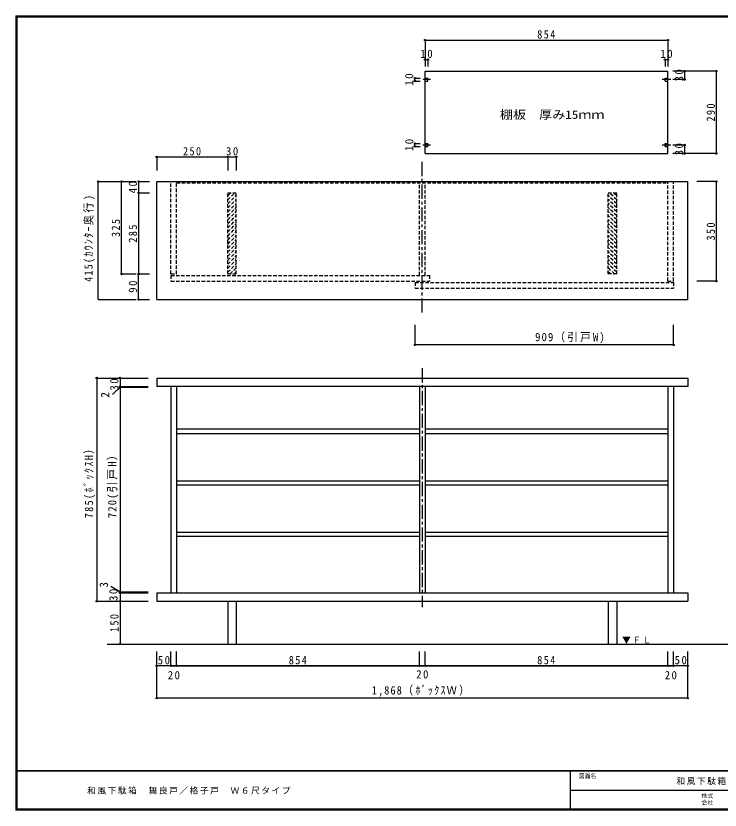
# Model space of a CAD drawing. Units: millimetres at full size, sheet at 1:10. Extents: x -1947 to 1953, y -1436 to 1392.
# Drawn here: x -1947 to 530, y -1402 to 1392 of the extents above; entities that cross this region are included whole.
import ezdxf
from ezdxf.enums import TextEntityAlignment as Align

# ---------------------------------------------------------------- set-up
doc = ezdxf.new("R2010")
doc.units = ezdxf.units.MM
doc.header["$LTSCALE"] = 10
doc.header["$PDMODE"] = 32
doc.header["$PDSIZE"] = 5
doc.linetypes.add('CHAIN1', pattern=[8, 5, -1, 1, -1])
doc.linetypes.add('DASHED1', pattern=[1.8, 1.2, -0.6])
for name, color, linetype in [('4-4', 7, 'Continuous'), ('F-1', 6, 'Continuous'), ('F-A', 7, 'Continuous')]:
    doc.layers.add(name, color=color, linetype=linetype)
doc.styles.add('ＭＳ ゴシック', font='')
doc.styles.get('ＭＳ ゴシック').set_extended_font_data('MS Gothic')

msp = doc.modelspace()

# ---------------------------------------------------------------- linework, layer by layer
at = {"layer": '4-4'}
for p, q in [((-507.33, 1306.62), (-507.33, 1213.95)), ((346.67, 1306.62), (346.67, 1213.95)), ((-497.33, 1238.2), (-497.33, 1213.95)), ((336.67, 1238.2), (336.67, 1213.95)), ((-507.33, 907.51), (-507.33, 1197.51)), ((-507.33, 1197.51), (346.67, 1197.51)), ((346.67, 907.51), (346.67, 1197.51)), ((517.5, 1197.51), (364.55, 1197.51)), ((-543.14, 1172.51), (-524.94, 1172.51)), ((-543.14, 1162.51), (-524.94, 1162.51)), ((406.22, 1167.51), (364.55, 1167.51)), ((-543.14, 942.51), (-524.94, 942.51)), ((-543.14, 932.51), (-524.94, 932.51)), ((406.22, 937.51), (364.55, 937.51)), ((-1451.33, 895.65), (-1451.33, 847.53)), ((-1201.33, 895.65), (-1201.33, 847.53)), ((-1171.33, 895.65), (-1171.33, 847.53)), ((-507.33, 907.51), (346.67, 907.51)), ((517.5, 907.51), (364.55, 907.51)), ((-1657.24, 809), (-1523.14, 809)), ((-1515.31, 809), (-1476.24, 809)), ((-1451.33, 394), (-1451.33, 809)), ((-1451.33, 809), (416.67, 809)), ((517.5, 809), (448.02, 809)), ((-1515.31, 769), (-1476.24, 769)), ((-1575.15, 484), (-1523.14, 484)), ((-1515.31, 484), (-1476.24, 484)), ((517.5, 459), (448.02, 459)), ((-1657.24, 394), (-1523.14, 394)), ((-1515.31, 394), (-1476.24, 394)), ((-542.33, 234.64), (-542.33, 305.03)), ((366.67, 234.64), (366.67, 305.03)), ((-1662.33, 118.01), (-1481.33, 118.01)), ((-1451.33, 118.01), (-1451.33, 88.01)), ((-1451.33, 118.01), (416.67, 118.01)), ((416.67, 118.01), (416.67, 88.01)), ((-1580.24, 88.01), (-1481.33, 88.01)), ((-1580.24, 86.01), (-1481.33, 86.01)), ((416.67, 88.01), (-1451.33, 88.01)), ((-1401.33, 88.01), (-1401.33, -636.99)), ((-1381.33, 88.01), (-1381.33, -636.99)), ((-527.33, 88.01), (-527.33, -636.99)), ((-507.33, 88.01), (-507.33, -636.99)), ((346.67, 88.01), (346.67, -636.99)), ((366.67, 88.01), (366.67, -636.99)), ((-527.33, -62.22), (-1381.33, -62.22)), ((-1381.33, -77.22), (-527.33, -77.22)), ((346.67, -62.22), (-507.33, -62.22)), ((-507.33, -77.22), (346.67, -77.22)), ((-1381.33, -243.99), (-527.33, -243.99)), ((-507.33, -243.99), (346.67, -243.99)), ((-527.33, -258.99), (-1381.33, -258.99)), ((346.67, -258.99), (-507.33, -258.99)), ((-1381.33, -423.99), (-527.33, -423.99)), ((-527.33, -438.99), (-1381.33, -438.99)), ((-507.33, -423.99), (346.67, -423.99)), ((346.67, -438.99), (-507.33, -438.99)), ((-1580.24, -633.99), (-1481.33, -633.99)), ((-1580.24, -636.99), (-1481.33, -636.99)), ((-1451.33, -636.99), (-1451.33, -666.99)), ((-1451.33, -636.99), (416.67, -636.99)), ((416.67, -636.99), (416.67, -666.99)), ((-1662.33, -666.99), (-1481.33, -666.99)), ((-1451.33, -666.99), (416.67, -666.99)), ((-1201.33, -666.99), (-1201.33, -817.99)), ((-1171.33, -666.99), (-1171.33, -817.99)), ((136.67, -666.99), (136.67, -817.99)), ((166.67, -666.99), (166.67, -817.99)), ((-1625.6, -817.99), (1321.11, -817.99)), ((-1451.33, -1007.6), (-1451.33, -843.35)), ((-1401.33, -894.19), (-1401.33, -843.35)), ((-1401.33, -894.19), (-1401.33, -843.35)), ((-1381.33, -894.19), (-1381.33, -843.35)), ((-527.33, -894.19), (-527.33, -843.35)), ((-507.33, -894.19), (-507.33, -843.35)), ((346.67, -894.19), (346.67, -843.35)), ((366.67, -894.19), (366.67, -843.35)), ((366.67, -894.19), (366.67, -843.35)), ((416.67, -1007.6), (416.67, -843.35))]:
    msp.add_line(p, q, dxfattribs=at)
at = {"layer": '4-4', "color": 4}
for p, q in [((-507.33, 1306.62), (346.67, 1306.62)), ((-507.33, 1238.2), (-497.33, 1238.2)), ((336.67, 1238.2), (346.67, 1238.2)), ((406.22, 1167.51), (406.22, 1197.51)), ((517.5, 907.51), (517.5, 1197.51)), ((-543.14, 1162.51), (-543.14, 1172.51)), ((-543.14, 932.51), (-543.14, 942.51)), ((406.22, 907.51), (406.22, 937.51)), ((-1451.33, 895.65), (-1201.33, 895.65)), ((-1201.33, 895.65), (-1171.33, 895.65)), ((-1657.24, 394), (-1657.24, 809)), ((-1575.15, 484), (-1575.15, 809)), ((-1515.31, 809), (-1515.31, 484)), ((517.5, 459), (517.5, 809)), ((-1515.31, 394), (-1515.31, 484)), ((366.67, 234.64), (-542.33, 234.64)), ((-1662.33, 120.01), (-1662.33, -667.99)), ((-1580.24, 118.01), (-1580.24, 88.01)), ((-1580.24, 88.01), (-1580.24, -636.99)), ((-1580.24, -636.99), (-1580.24, -666.99)), ((-1580.24, -667.99), (-1580.24, -817.99)), ((-1401.33, -894.19), (-1451.33, -894.19)), ((366.67, -894.19), (-1401.33, -894.19)), ((-1401.33, -894.19), (-1381.33, -894.19)), ((-1381.33, -894.19), (-527.33, -894.19)), ((-527.33, -894.19), (-507.33, -894.19)), ((-507.33, -894.19), (346.67, -894.19)), ((346.67, -894.19), (366.67, -894.19)), ((416.67, -894.19), (366.67, -894.19)), ((416.67, -1007.6), (-1451.33, -1007.6))]:
    msp.add_line(p, q, dxfattribs=at)
at = {"layer": '4-4', "linetype": 'CHAIN1'}
for p, q in [((-488.52, 1167.51), (-514.12, 1167.51)), ((357.55, 1167.51), (326.77, 1167.51)), ((-488.06, 937.51), (-515.4, 937.51)), ((357.55, 937.51), (326.16, 937.51))]:
    msp.add_line(p, q, dxfattribs=at)
at = {"layer": '4-4', "linetype": 'DASHED1'}
for p, q in [((-507.33, 1172.51), (-497.33, 1172.51)), ((-507.33, 1162.51), (-497.33, 1162.51)), ((-497.33, 1162.51), (-497.33, 1172.51)), ((336.67, 1172.51), (346.67, 1172.51)), ((336.67, 1162.51), (336.67, 1172.51)), ((336.67, 1162.51), (346.67, 1162.51)), ((-507.33, 942.51), (-497.33, 942.51)), ((-507.33, 932.51), (-497.33, 932.51)), ((-497.33, 932.51), (-497.33, 942.51)), ((336.67, 932.51), (336.67, 942.51)), ((336.67, 942.51), (346.67, 942.51)), ((336.67, 932.51), (346.67, 932.51)), ((-1401.33, 484), (-1401.33, 809)), ((-1381.33, 484), (-1381.33, 809)), ((-1381.33, 804), (346.67, 804)), ((-527.33, 479), (-527.33, 809)), ((-507.33, 479), (-507.33, 809)), ((346.67, 459), (346.67, 809)), ((-1201.33, 484), (-1201.33, 769)), ((-1201.33, 769), (-1171.33, 769)), ((-1201.33, 758.88), (-1191.2, 769)), ((-1201.33, 744.73), (-1177.06, 769)), ((-1201.33, 730.59), (-1171.33, 760.59)), ((-1171.33, 484), (-1171.33, 769)), ((136.67, 484), (136.67, 769)), ((136.67, 769), (166.67, 769)), ((166.67, 730.59), (136.67, 760.59)), ((166.67, 744.73), (142.41, 769)), ((166.67, 758.88), (156.55, 769)), ((166.67, 484), (166.67, 769)), ((-1201.33, 716.45), (-1171.33, 746.45)), ((-1201.33, 702.31), (-1171.33, 732.31)), ((166.67, 716.45), (136.67, 746.45)), ((166.67, 702.31), (136.67, 732.31)), ((-1201.33, 688.17), (-1171.33, 718.17)), ((-1201.33, 674.02), (-1171.33, 704.02)), ((166.67, 688.17), (136.67, 718.17)), ((166.67, 674.02), (136.67, 704.02)), ((-1201.33, 659.88), (-1171.33, 689.88)), ((-1201.33, 645.74), (-1171.33, 675.74)), ((166.67, 659.88), (136.67, 689.88)), ((166.67, 645.74), (136.67, 675.74)), ((-1201.33, 631.6), (-1171.33, 661.6)), ((-1201.33, 617.45), (-1171.33, 647.45)), ((166.67, 631.6), (136.67, 661.6)), ((166.67, 617.45), (136.67, 647.45)), ((-1201.33, 603.31), (-1171.33, 633.31)), ((-1201.33, 589.17), (-1171.33, 619.17)), ((166.67, 603.31), (136.67, 633.31)), ((166.67, 589.17), (136.67, 619.17)), ((-1201.33, 575.03), (-1171.33, 605.03)), ((-1201.33, 560.89), (-1171.33, 590.89)), ((166.67, 575.03), (136.67, 605.03)), ((166.67, 560.89), (136.67, 590.89)), ((-1201.33, 546.74), (-1171.33, 576.74)), ((-1201.33, 532.6), (-1171.33, 562.6)), ((166.67, 546.74), (136.67, 576.74)), ((166.67, 532.6), (136.67, 562.6)), ((-1201.33, 518.46), (-1171.33, 548.46)), ((-1201.33, 504.32), (-1171.33, 534.32)), ((166.67, 518.46), (136.67, 548.46)), ((166.67, 504.32), (136.67, 534.32)), ((-1201.33, 490.18), (-1171.33, 520.18)), ((-1193.36, 484), (-1171.33, 506.03)), ((166.67, 490.18), (136.67, 520.18)), ((158.71, 484), (136.67, 506.03)), ((-1401.33, 484), (-1381.33, 484)), ((-1401.33, 479), (-492.33, 479)), ((-1201.33, 484), (-1171.33, 484)), ((-1179.22, 484), (-1171.33, 491.89)), ((-492.33, 479), (-492.33, 459)), ((144.56, 484), (136.67, 491.89)), ((166.67, 484), (136.67, 484)), ((-542.33, 454), (-542.33, 434)), ((-542.33, 454), (366.67, 454)), ((366.67, 454), (366.67, 434)), ((-542.33, 434), (366.67, 434))]:
    msp.add_line(p, q, dxfattribs=at)
at = {"layer": '4-4', "color": 3, "linetype": 'CHAIN1'}
for p, q in [((-517.33, 348.26), (-517.33, 887.93)), ((-517.33, 152.51), (-517.33, -688.27))]:
    msp.add_line(p, q, dxfattribs=at)
at = {"layer": '4-4', "color": 3}
for p, q in [((-1607.16, 60.29), (-1575.85, 88.79)), ((-1612.99, -614.14), (-1574.62, -636.31))]:
    msp.add_line(p, q, dxfattribs=at)
at = {"layer": '4-4'}
msp.add_lwpolyline([(-1451.33, 394), (416.67, 394), (416.67, 809)], dxfattribs=at)
at = {"layer": '4-4', "linetype": 'DASHED1'}
for points in [[(346.67, 459), (366.67, 459), (366.67, 809)], [(-1401.33, 479), (-1401.33, 459), (-492.33, 459)]]:
    msp.add_lwpolyline(points, dxfattribs=at)
at = {"layer": '4-4', "color": 4}
for p in [(-507.33, 1306.62), (346.67, 1306.62), (-507.33, 1238.2), (-497.33, 1238.2), (336.67, 1238.2), (346.67, 1238.2), (-543.14, 1172.51), (406.22, 1197.51), (517.5, 1197.51), (-543.14, 1162.51), (406.22, 1167.51), (-543.14, 942.51), (-543.14, 932.51), (406.22, 937.51), (-1451.33, 895.65), (-1201.33, 895.65), (-1171.33, 895.65), (406.22, 907.51), (517.5, 907.51), (-1657.24, 809), (-1575.15, 809), (-1515.31, 809), (517.5, 809), (-1515.31, 769), (-1575.15, 484), (-1515.31, 484), (517.5, 459), (-1515.31, 394), (-542.33, 234.64), (366.67, 234.64), (-1662.33, 118.01), (-1580.24, 118.01), (-1580.24, 88.01), (-1580.24, 86.01), (-1580.24, -633.99), (-1580.24, -636.99), (-1662.33, -666.99), (-1580.24, -666.99), (-1580.24, -817.99), (-1451.33, -894.19), (-1401.33, -894.19), (-1401.33, -894.19), (-1381.33, -894.19), (-527.33, -894.19), (-507.33, -894.19), (346.67, -894.19), (366.67, -894.19), (366.67, -894.19), (416.67, -894.19), (-1451.33, -1007.6), (416.67, -1007.6)]:
    msp.add_point(p, dxfattribs=at)
at = {"layer": 'F-1'}
for p, q in [((-1946.69, 1391.67), (-1946.69, -1401.67)), ((-1946.69, 1391.67), (1953.31, 1391.67)), ((-1946.69, 1390), (1953.31, 1390)), ((-1946.69, 1388.33), (1953.31, 1388.33)), ((-1945.03, 1391.67), (-1945.03, -1401.67)), ((-1943.36, 1391.67), (-1943.36, -1401.67)), ((1953.31, -1263.33), (-1946.69, -1263.33)), ((1953.31, -1265), (-1946.69, -1265)), ((3.31, -1265), (3.31, -1398.33)), ((3.31, -1331.67), (1949.97, -1331.67)), ((1953.31, -1398.33), (-1946.69, -1398.33)), ((1953.31, -1400), (-1946.69, -1400)), ((1953.31, -1401.67), (-1946.69, -1401.67))]:
    msp.add_line(p, q, dxfattribs=at)

# ---------------------------------------------------------------- texts
at = {"layer": '4-4', "style": 'ＭＳ ゴシック', "width": 1.15}
msp.add_text('棚板\u3000厚み15ｍｍ', height=29.33, dxfattribs=at).set_placement((-244.19, 1020.66), align=Align.BOTTOM_LEFT)
at = {"layer": '4-4', "style": 'ＭＳ ゴシック'}
for s, p in [('2', (-1609.39, 48.56)), ('3', (-1614.18, -619.38))]:
    msp.add_text(s, height=29.33, rotation=90, dxfattribs=at).set_placement(p, align=Align.BOTTOM_LEFT)
at = {"layer": '4-4', "attachment_point": 7, "style": 'ＭＳ ゴシック'}
for s, insert, char_height in [('\\T1.27;\\W0.9;854', (-112.83, 1311.62), 29.33), ('\\T1.27;\\W0.95;10', (-523.58, 1243.2), 29.33), ('\\T1.27;\\W0.95;10', (320.42, 1243.2), 29.33), ('\\T1.27;\\W0.9;250', (-1358.83, 900.65), 29.33), ('\\T1.27;\\W0.95;30', (-1207.58, 900.65), 29.33), ('\\T1.19;\\W0.95;909（引戸W)', (-120.33, 239.64), 29.33), ('\\T1.17;▼ＦＬ', (185.55, -816.74), 21.99), ('\\T1.27;\\W0.95;50', (-1447.58, -889.19), 29.33), ('\\T1.27;\\W0.9;854', (-986.83, -889.19), 29.33), ('\\T1.27;\\W0.9;854', (-112.83, -889.19), 29.33), ('\\T1.27;\\W0.95;50', (370.42, -889.19), 29.33), ('\\T1.27;\\W0.95;20', (-1412.58, -942.23), 29.33), ('\\T1.27;\\W0.95;20', (-538.58, -939.07), 29.33), ('\\T1.27;\\W0.95;20', (335.42, -942.23), 29.33), ('\\T1.22;\\W0.9;1,868（ﾎﾞｯｸｽＷ）', (-694.83, -1002.6), 29.33)]:
    msp.add_mtext(s, dxfattribs=dict(at, insert=insert, char_height=char_height))
at = {"layer": '4-4', "char_height": 29.33, "attachment_point": 7, "rotation": 90, "style": 'ＭＳ ゴシック'}
for s, insert in [('\\T1.27;\\W0.95;30', (401.22, 1161.26)), ('\\T1.27;\\W0.95;10', (-548.14, 1146.26)), ('\\T1.27;\\W0.9;290', (512.5, 1020.01)), ('\\T1.27;\\W0.95;10', (-548.14, 916.26)), ('\\T1.27;\\W0.95;30', (401.22, 901.26)), ('\\T1.27;\\W0.95;40', (-1520.31, 767.75)), ('\\T1.23;\\W0.9;415(ｶｳﾝﾀｰ奥行)', (-1668.82, 456.19)), ('\\T1.27;\\W0.9;325', (-1580.15, 614)), ('\\T1.27;\\W0.9;285', (-1520.31, 594)), ('\\T1.27;\\W0.9;350', (512.5, 601.5)), ('\\T1.27;\\W0.95;90', (-1520.31, 417.75)), ('\\T1.27;\\W0.95;30', (-1585.63, 73.83)), ('\\T1.26;\\W0.9;785(ﾎﾞｯｸｽH）', (-1667.33, -375.32)), ('\\T1.19;\\W0.95;720(引戸H）', (-1585.24, -374.82)), ('\\T1.27;\\W0.95;30', (-1588.71, -666.15)), ('\\T1.27;\\W0.9;150', (-1585.24, -775.49))]:
    msp.add_mtext(s, dxfattribs=dict(at, insert=insert))
at = {"layer": 'F-A', "style": 'ＭＳ ゴシック'}
for s, p in [('図面名', (33.31, -1293.33)), ('株式', (464.97, -1363)), ('会社', (464.97, -1387))]:
    msp.add_text(s, height=14.66, dxfattribs=at).set_placement(p, align=Align.BOTTOM_LEFT)
at = {"layer": 'F-A', "char_height": 21.99, "attachment_point": 7, "style": 'ＭＳ ゴシック'}
for s, insert in [('\\T1.17;和風下駄箱\u3000寸法図', (376.78, -1313.33)), ('\\T1.17;和風下駄箱\u3000舞良戸／格子戸\u3000Ｗ６尺タイプ', (-1695.88, -1346.67))]:
    msp.add_mtext(s, dxfattribs=dict(at, insert=insert))

doc.saveas('drawing.dxf')
